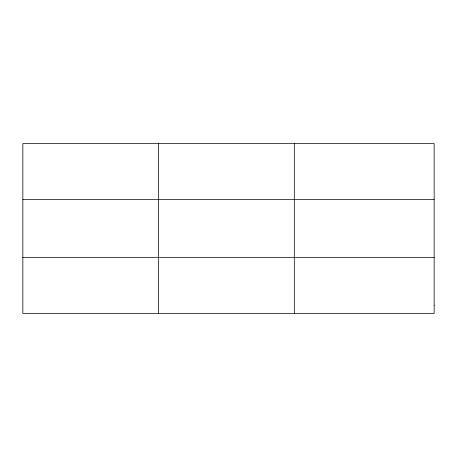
<?xml version="1.0" encoding="UTF-8"?>
<svg xmlns="http://www.w3.org/2000/svg" width="457" height="457" viewBox="0 0 457 457"><rect width="100%" height="100%" fill="white"/><g stroke="black" fill="none" stroke-linecap="round" stroke-linejoin="round"><path stroke-width="0.69" d="M158.579 313.439L158.579 143.561M294.308 313.439L294.308 143.561M22.85 199.623L434.15 199.623M22.85 257.377L434.15 257.377M434.15 305.43L434.15 313.439L22.85 313.439L22.85 143.561L434.15 143.561L434.15 305.43"/></g></svg>
